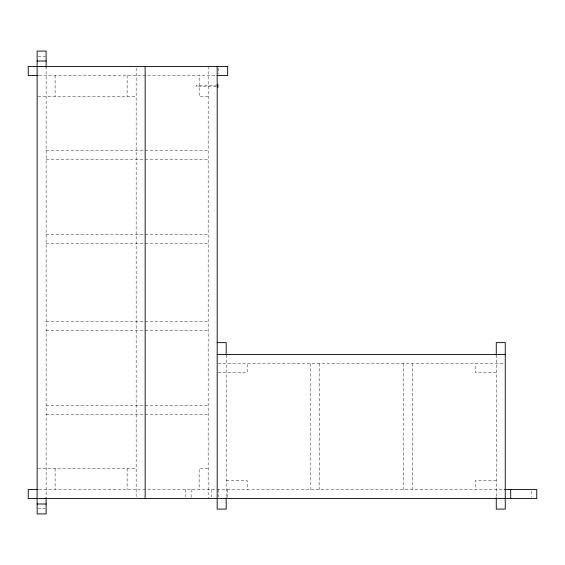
<?xml version="1.0" encoding="UTF-8"?>
<svg xmlns="http://www.w3.org/2000/svg" width="565" height="565" viewBox="0 0 565 565"><rect width="100%" height="100%" fill="white"/><g stroke="black" fill="none" stroke-linecap="round" stroke-linejoin="round"><path stroke-width="0.42" stroke-dasharray="2.83 2.12" d="M37.947 56.528L45.313 56.528M38.837 75.442L216.183 75.442M217.179 85.223L196.175 85.223L196.175 86.728L217.179 86.728M38.003 96.446L136.158 96.446M208.174 96.446L199.177 96.446L199.177 75.442M46.132 150.459L208.174 150.459M46.132 159.464L208.174 159.464M46.132 234.489L208.174 234.489M46.132 243.487L208.174 243.487M46.132 321.513L208.174 321.513M46.132 330.511L208.174 330.511M217.998 363.521L505.258 363.521M217.998 372.526L247.188 372.526L247.188 363.521M496.261 372.526L475.25 372.526L475.25 363.521M46.132 405.536L208.174 405.536M46.132 414.541L208.174 414.541M38.003 468.555L136.158 468.555M208.174 468.555L199.177 468.555L199.177 489.558M226.184 480.554L247.188 480.554L247.188 489.558M496.261 480.554L475.25 480.554L475.25 489.558M38.837 489.558L505.258 489.558M37.947 508.472L45.313 508.472M531.312 491.197L531.312 496.925M496.261 354.898L496.261 496.84M412.231 363.521L412.231 489.558M403.233 363.521L403.233 489.558M319.211 363.521L319.211 489.558M310.206 363.521L310.206 489.558M227.653 489.558L227.653 498.563M226.184 354.898L226.184 496.84M218.775 68.075L218.775 73.803M218.775 489.558L218.775 496.925M211.741 489.558L211.741 496.925M208.174 66.437L208.174 498.563M191.125 489.558L191.125 498.563M185.687 489.558L185.687 496.925M136.158 68.075L136.158 496.925M127.153 75.442L127.153 96.446M127.153 468.555L127.153 489.558M55.13 75.442L55.13 96.446M55.13 468.555L55.13 489.558M46.132 66.437L46.132 498.563"/><path stroke-width="0.85" d="M37.128 60.999L46.132 60.999M37.954 75.442L28.25 75.442L28.25 66.437L227.653 66.437L227.653 75.442L217.009 75.442M217.179 342.63L226.184 342.63L226.184 354.968M217.179 354.523L505.258 354.523M37.954 489.558L28.25 489.558L28.25 498.563L536.75 498.563L536.75 489.558L504.517 489.558M37.128 504.001L46.132 504.001M510.696 489.558L510.696 498.563M496.261 354.968L496.261 342.63L505.258 342.63L505.258 509.1L496.261 509.1L496.261 497.645M226.184 497.645L226.184 509.1L217.179 509.1L217.179 66.437M217.928 84.475L217.928 87.476M145.156 66.437L145.156 498.563M46.132 67.179L46.132 51.09L37.128 51.09L37.128 513.91L46.132 513.91L46.132 497.822"/></g></svg>
